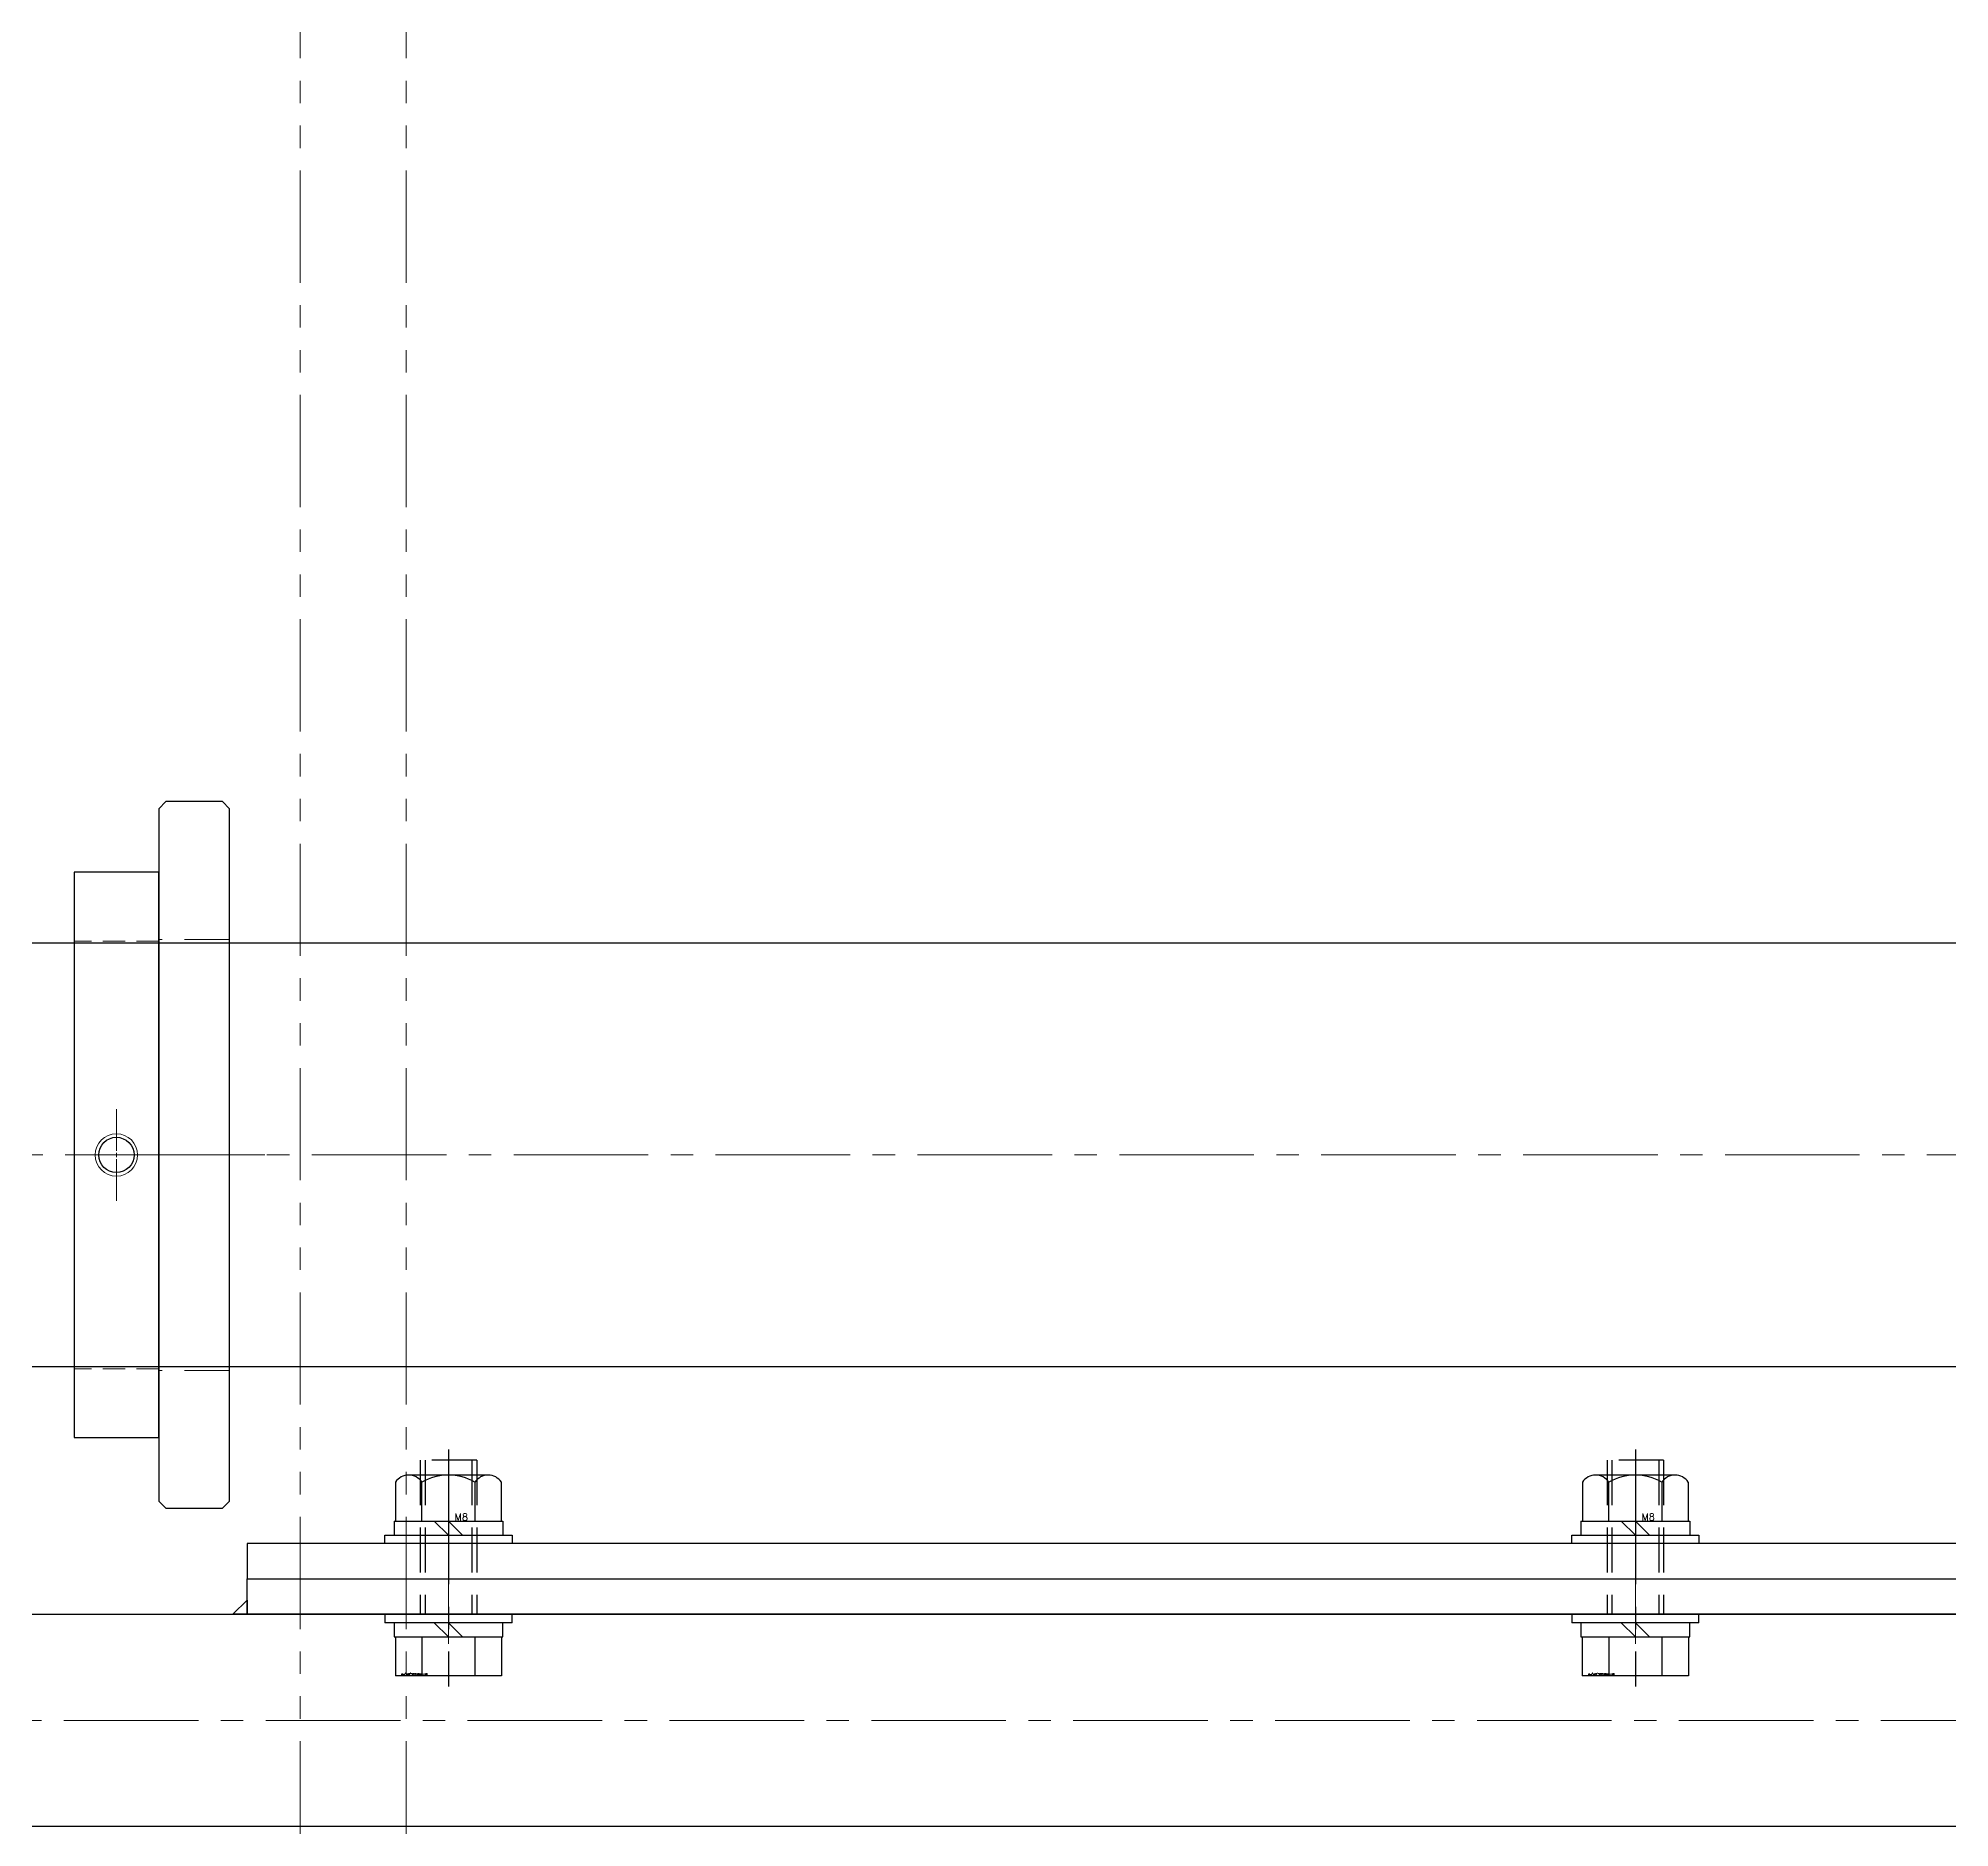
# Model space of a CAD drawing. Header units: millimetres. Extents: x 0 to 51411, y 0 to 16902.
# Drawn here: x 3447.4 to 3718, y 12222.4 to 12475.7 of the extents above; entities that cross this region are included whole.
import ezdxf

# ---------------------------------------------------------------- set-up
doc = ezdxf.new("R2010")
doc.units = ezdxf.units.MM
for name, pattern in [('CENTER2', [28.575, 19.05, -3.175, 3.175, -3.175]), ('HIDDEN', [9.525, 6.35, -3.175]), ('HIDDEN2', [4.7625, 3.175, -1.5875]), ('PHANTOM2', [31.75, 15.875, -3.175, 3.175, -3.175, 3.175, -3.175])]:
    doc.linetypes.add(name, pattern=pattern)
for name, color, linetype, lineweight in [('01_NORMAL', 7, 'Continuous', 25), ('02_SLIM', 4, 'Continuous', 13), ('03_かくれ線', 6, 'HIDDEN2', 13), ('04_HIDDEN', 2, 'HIDDEN', 13), ('04_中心線', 1, 'CENTER2', 9), ('05_CENTER', 4, 'CENTER2', 13), ('06_PHANTOM', 2, 'PHANTOM2', 13)]:
    doc.layers.add(name, color=color, linetype=linetype, lineweight=lineweight)
doc.layers.add('10_DRAFT', color=8, linetype='Continuous', lineweight=0, plot=False)
doc.styles.add('KSS_TXT', font='txt.shx', dxfattribs={"bigfont": 'extfont2.shx'})
doc.styles.add('KSS_TXT_L', font='txt.shx', dxfattribs={"height": 9, "bigfont": 'extfont2.shx'})

# ---------------------------------------------------------------- blocks, each defined once
blk = doc.blocks.new('A$C46CB4146_1_1_1')
at = {"color": 0}
for p, q in [((-7.51, 8.7), (7.51, 8.7)), ((-7.51, 3.2), (-7.51, 8.7)), ((-3.75, 3.2), (-3.75, 8.7)), ((3.75, 3.2), (3.75, 8.7)), ((7.51, 3.2), (7.51, 8.7)), ((-7.7, 3.2), (-7.7, 1.2)), ((7.7, 3.2), (-7.7, 3.2)), ((0, 1.2), (-2, 3.2)), ((0, 3.2), (2, 1.2)), ((7.7, 1.2), (7.7, 3.2)), ((-9, 1.2), (9, 1.2)), ((-9, 1.2), (-9, 0)), ((9, 0), (9, 1.2)), ((-9, 0), (9, 0))]:
    blk.add_line(p, q, dxfattribs=at)
at = {"color": 0, "linetype": 'CENTER2'}
blk.add_line((0, -23.3), (0, 10.2), dxfattribs=at)
at = {"color": 0, "linetype": 'HIDDEN'}
for p, q in [((-4, -21.8), (-4, 0)), ((-3.32, -21.8), (-3.32, 0)), ((3.32, -21.8), (3.32, 0)), ((4, -21.8), (4, 0)), ((-4, -21.8), (4, -21.8))]:
    blk.add_line(p, q, dxfattribs=at)
at = {"layer": '10_DRAFT', "style": 'KSS_TXT_L'}
blk.add_text('BT-M8x25L,SW,PW', height=0.3, dxfattribs=at).set_placement((2.97, 8.36))
blk = doc.blocks.new('M8Nza_1_1_1')
at = {"color": 0}
for p, q in [((-7.5, 8.69), (-7.5, 3.2)), ((5.62, 9.7), (-5.63, 9.7)), ((-3.75, 3.2), (-3.75, 8.69)), ((3.75, 8.69), (3.75, 3.2)), ((7.5, 3.2), (7.5, 8.69)), ((-7.7, 3.2), (7.7, 3.2)), ((-7.7, 3.2), (-7.7, 1.2)), ((0, 1.2), (-2, 3.2)), ((0, 3.2), (2, 1.2)), ((7.7, 3.2), (7.7, 1.2))]:
    blk.add_line(p, q, dxfattribs=at)
at = {"color": 0, "linetype": 'CENTER2'}
blk.add_line((0, 9.7), (0, 0), dxfattribs=at)
at = {"color": 0}
blk.add_lwpolyline([(-9, 1.2), (9, 1.2), (9, 0), (-9, 0)], close=True, dxfattribs=at)
for centre, radius, start, end in [((-5.63, 7.45), 2.25, 33.626, 146.374), ((0, 2.2), 7.5, 60, 120), ((5.62, 7.45), 2.25, 33.626, 146.374)]:
    blk.add_arc(centre, radius, start, end, dxfattribs=at)
at = {"layer": '10_DRAFT', "style": 'KSS_TXT'}
blk.add_text('M8', height=1, dxfattribs=at).set_placement((0.87, 3.27))
blk = doc.blocks.new('A$C24C71BDE_1_1_1')
blk.add_lwpolyline([(952.5, 5), (-952.5, 5), (-952.5, 0), (952.5, 0)], close=True)
at = {"layer": '05_CENTER'}
for p, q in [((-924, -4.82), (-924, 9.82)), ((-756, -4.82), (-756, 9.82))]:
    blk.add_line(p, q, dxfattribs=at)
blk = doc.blocks.new('A$C47C53CF3_1_1_1')
at = {"color": 0}
for points in [[(-952.5, 0), (952.5, 0), (952.5, -5), (-952.5, -5)], [(-1118, -5), (1118, -5), (1120, -7), (1120, -33), (1118, -35), (-1118, -35), (-1120, -33), (-1120, -7)]]:
    blk.add_lwpolyline(points, close=True, dxfattribs=at)
at = {"color": 3}
blk.add_lwpolyline([(-952.5, -5), (-954.5, -5), (-954.5, -5), (-952.5, -3)], close=True, dxfattribs=at)
at = {"layer": '05_CENTER'}
for p, q in [((-924, -9.18), (-924, 3.91)), ((-756, -9.18), (-756, 3.91)), ((1126.59, -20), (-1126.04, -20))]:
    blk.add_line(p, q, dxfattribs=at)
at = {"rotation": 180}
for p in [(-924, -5), (-756, -5)]:
    blk.add_blockref('A$C46CB4146_1_1_1', p, dxfattribs=at)
for name, p in [('M8Nza_1_1_1', (-924, 5)), ('M8Nza_1_1_1', (-756, 5)), ('A$C24C71BDE_1_1_1', (0, 0))]:
    blk.add_blockref(name, p)
blk = doc.blocks.new('*U855')
at = {"layer": '04_中心線', "color": 0, "linetype": 'CENTER2', "transparency": 16777216}
for p, q in [((0, 0.6), (0, 6.5)), ((-6.5, 0), (-0.6, 0)), ((0.6, 0), (6.5, 0)), ((0, -6.5), (0, -0.6))]:
    blk.add_line(p, q, dxfattribs=at)
at = {"layer": '04_中心線', "color": 0, "linetype": 'Continuous', "transparency": 16777216}
for p, q in [((-0.3, 0), (0.3, 0)), ((0, -0.3), (0, 0.3))]:
    blk.add_line(p, q, dxfattribs=at)

msp = doc.modelspace()

# ---------------------------------------------------------------- linework, layer by layer
msp.add_lwpolyline([(3464.467, 12277.64), (3464.467, 12357.64), (3452.467, 12357.64), (3452.467, 12277.64)], close=True)
at = {"color": 0}
for points in [[(3390.467, 12347.64), (5468.467, 12347.64)], [(5468.467, 12287.64), (3390.467, 12287.64)]]:
    msp.add_lwpolyline(points, dxfattribs=at)
msp.add_circle((3458.467, 12317.64), 2.5)
at = {"layer": '01_NORMAL'}
for p, q in [((3465.467, 12367.64), (3464.467, 12366.64)), ((3473.467, 12367.64), (3465.467, 12367.64)), ((3474.467, 12366.64), (3473.467, 12367.64)), ((3464.467, 12366.64), (3464.467, 12268.64)), ((3474.467, 12268.64), (3474.467, 12366.64)), ((3464.467, 12268.64), (3465.467, 12267.64)), ((3465.467, 12267.64), (3473.467, 12267.64)), ((3473.467, 12267.64), (3474.467, 12268.64))]:
    msp.add_line(p, q, dxfattribs=at)
at = {"layer": '02_SLIM'}
msp.add_circle((3458.467, 12317.64), 3, dxfattribs=at)
at = {"layer": '03_かくれ線'}
for p, q in [((3464.467, 12347.89), (3452.467, 12347.89)), ((3464.467, 12287.39), (3452.467, 12287.39))]:
    msp.add_line(p, q, dxfattribs=at)
at = {"layer": '04_HIDDEN'}
for p, q in [((3474.467, 12348.14), (3464.467, 12348.14)), ((3474.467, 12287.14), (3464.467, 12287.14))]:
    msp.add_line(p, q, dxfattribs=at)
at = {"layer": '05_CENTER'}
for p, q in [((5534.006, 12317.64), (3324.928, 12317.64)), ((3479.467, 12317.64), (3459.467, 12317.64))]:
    msp.add_line(p, q, dxfattribs=at)
at = {"layer": '06_PHANTOM', "transparency": 33554559}
for p, q in [((3484.467, 12933.188), (3484.467, 11645.764)), ((3499.467, 12933.188), (3499.467, 11645.764))]:
    msp.add_line(p, q, dxfattribs=at)

# ---------------------------------------------------------------- block references
for name in ['A$C47C53CF3_1_1_1', 'A$C24C71BDE_1_1_1']:
    msp.add_blockref(name, (4429.467, 12257.64))
at = {"layer": '04_中心線', "linetype": 'CENTER2'}
msp.add_blockref('*U855', (3458.467, 12317.64), dxfattribs=at)

doc.saveas('drawing.dxf')
